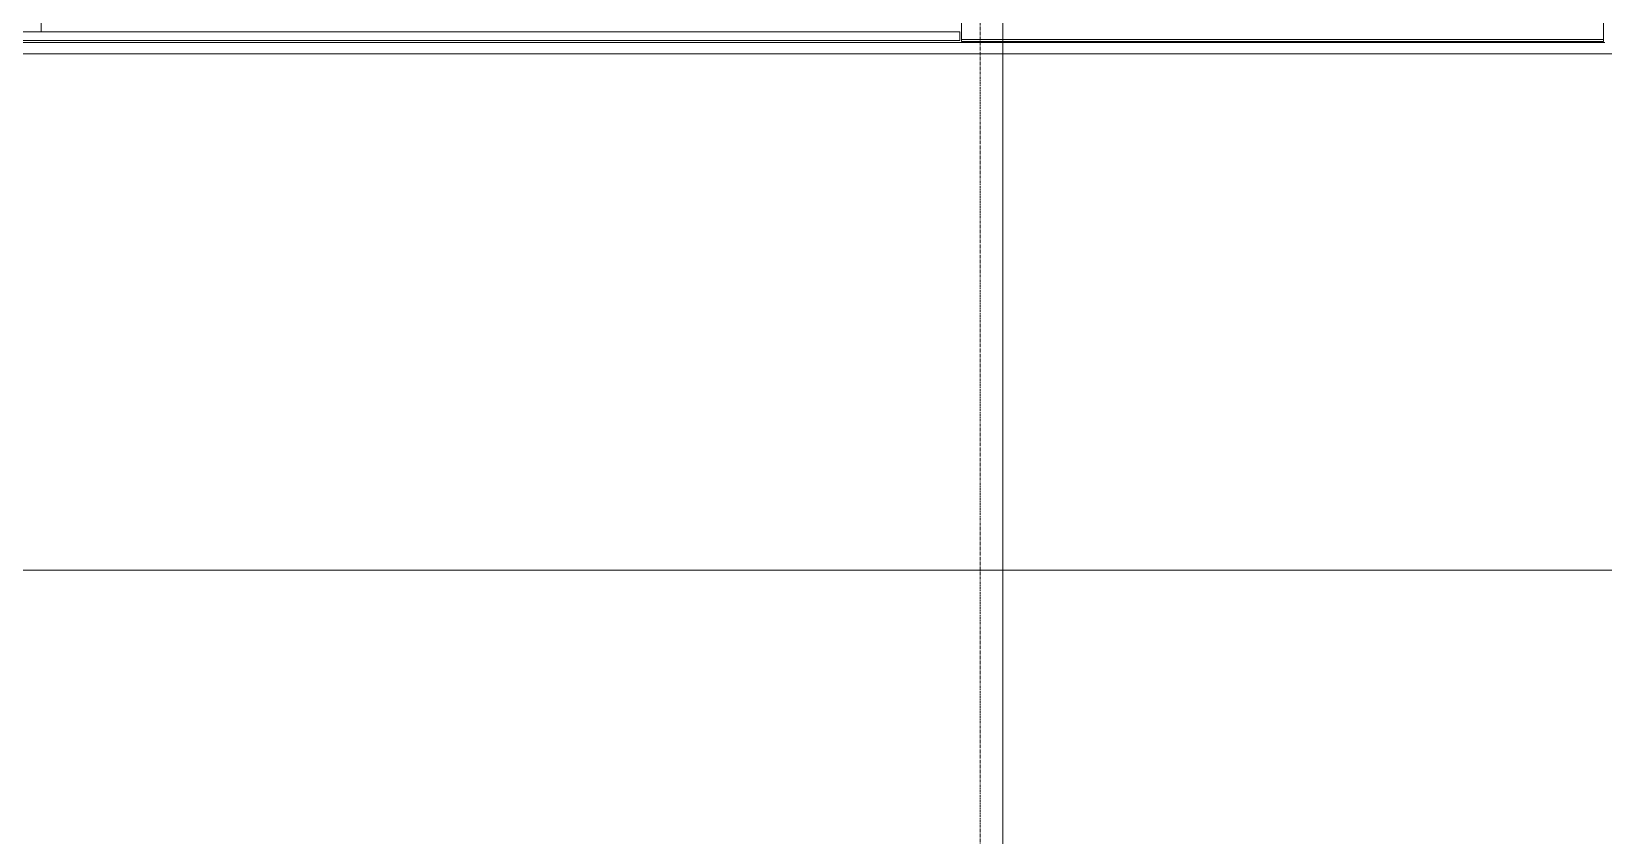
# Model space of a CAD drawing. Header units: inches. Extents: x 25369 to 33163, y -23509 to -20274.
# Drawn here: x 31450.7 to 31728.7, y -22939 to -22796.9 of the extents above; entities that cross this region are included whole.
import ezdxf

# ---------------------------------------------------------------- set-up
doc = ezdxf.new("R2010")
doc.units = ezdxf.units.IN
doc.header["$MEASUREMENT"] = 0
doc.linetypes.add('Grid Line 1_2_', pattern=[0.875, 0.5, -0.125, 0.125, -0.125])
for name, color, linetype, lineweight in [('A-SITE-SWLK', 140, 'Continuous', 70), ('A-WALL', 113, 'Continuous', 13), ('C-TOPO', 7, 'Continuous', 13), ('I-WALL', 2, 'Continuous', 13), ('L-SITE-WALL', 31, 'Continuous', 13), ('S-GRID', 1, 'Continuous', 9)]:
    doc.layers.add(name, color=color, linetype=linetype, lineweight=lineweight)

# ---------------------------------------------------------------- blocks, each defined once
blk = doc.blocks.new('Locker Rooms and Restrooms_rvt-2-Overall Floor Plan')
at = {"layer": 'I-WALL', "color": 7}
for p, q in [((25521.39, -22796.91), (25521.39, -22695.43)), ((25517.89, -22796.91), (25521.39, -22796.91))]:
    blk.add_line(p, q, dxfattribs=at)
blk = doc.blocks.new('Struct_Xcel_Sports Complex_rvt-2-Overall Floor Plan')
at = {"layer": 'L-SITE-WALL', "color": 43, "lineweight": 9}
blk.add_line((25797.83, -22798.8), (25244.39, -22798.8), dxfattribs=at)

msp = doc.modelspace()

# ---------------------------------------------------------------- linework, layer by layer
at = {"layer": 'A-SITE-SWLK', "color": 43, "lineweight": 9}
msp.add_line((30175.12, -22892.07), (31912.12, -22892.07), dxfattribs=at)
at = {"layer": 'A-WALL', "color": 7}
for p, q in [((31615.18, -22786.55), (31615.18, -22798.62)), ((31728.68, -22798.62), (31728.68, -22786.55)), ((31614.87, -22796.91), (31279.93, -22796.91)), ((31279.93, -22798.48), (31614.87, -22798.48)), ((31614.87, -22798.48), (31614.87, -22796.91)), ((31728.68, -22798.3), (31615.18, -22798.3)), ((31615.18, -22798.62), (31728.68, -22798.62))]:
    msp.add_line(p, q, dxfattribs=at)
at = {"layer": 'C-TOPO', "color": 43, "lineweight": 9}
for p, q in [((30175.12, -22892.07), (31912.12, -22892.07)), ((31912.12, -22892.07), (30175.12, -22892.07))]:
    msp.add_line(p, q, dxfattribs=at)
at = {"layer": 'L-SITE-WALL', "color": 43, "lineweight": 9}
for p, q in [((31175.49, -22798.8), (31728.93, -22798.8)), ((32217.99, -22800.8), (31175.49, -22800.8))]:
    msp.add_line(p, q, dxfattribs=at)
at = {"layer": 'S-GRID', "linetype": 'Grid Line 1_2_'}
for p, q in [((31622.49, -23095.8), (31622.49, -20550.05)), ((31618.49, -23317.24), (31618.49, -20902.43)), ((31622.49, -23413.24), (31622.49, -20902.43))]:
    msp.add_line(p, q, dxfattribs=at)

# ---------------------------------------------------------------- block references
at = {"color": 250, "lineweight": 5}
for name in ['Struct_Xcel_Sports Complex_rvt-2-Overall Floor Plan', 'Locker Rooms and Restrooms_rvt-2-Overall Floor Plan']:
    msp.add_blockref(name, (5931.1, 0), dxfattribs=at)

doc.saveas('drawing.dxf')
